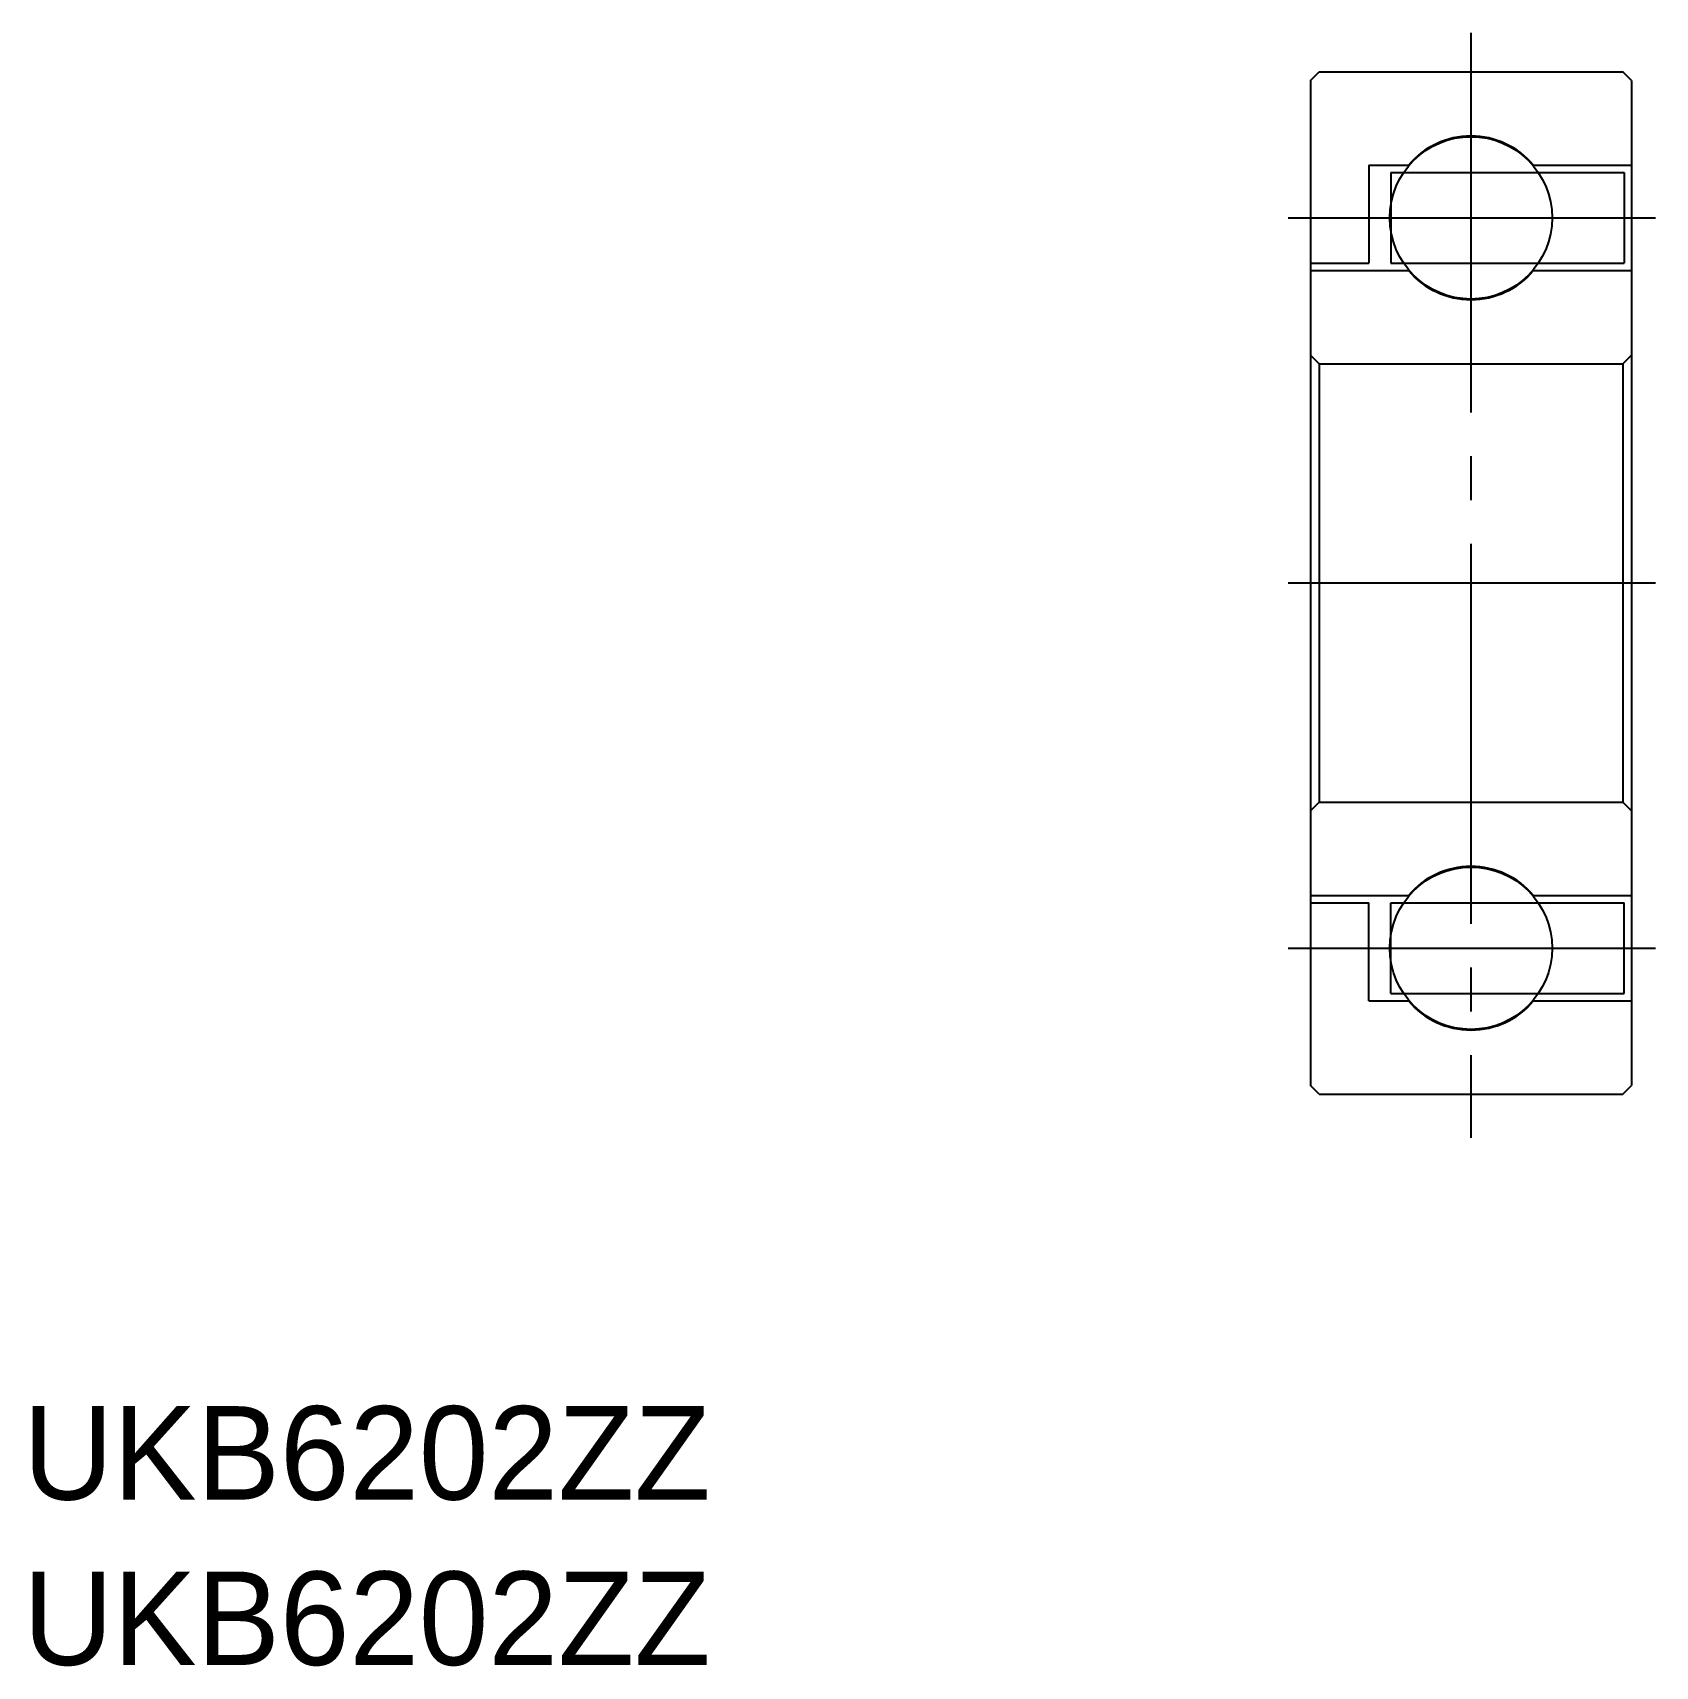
# Model space of a CAD drawing. Extents: x -54.1 to 1.4, y -13.8 to 42.1.
import ezdxf

# ---------------------------------------------------------------- set-up
doc = ezdxf.new("R2010")
doc.units = 0
doc.linetypes.add('CENTER', pattern=[17.5, 13, -1.5, 1.5, -1.5])
doc.layers.get('0').update_dxf_attribs({"linetype": 'CONTINUOUS'})
doc.layers.add('CENTER', color=1, linetype='CENTER')

msp = doc.modelspace()

# ---------------------------------------------------------------- linework, layer by layer
at = {"color": 7, "linetype": 'CONTINUOUS'}
for p, q in [((-10.388, 40.486), (-10.088, 40.786)), ((-10.388, 40.486), (-10.388, 6.086)), ((-10.088, 40.786), (0.312, 40.786)), ((0.612, 40.486), (0.312, 40.786)), ((0.612, 40.486), (0.612, 6.086)), ((-8.388, 37.586), (-7.032, 37.586)), ((-8.388, 37.586), (-8.388, 34.236)), ((-2.743, 37.586), (0.612, 37.586)), ((-7.638, 37.336), (0.362, 37.336)), ((-7.638, 37.336), (-7.638, 34.236)), ((0.362, 37.336), (0.362, 34.236)), ((-10.388, 34.236), (-8.388, 34.236)), ((-7.638, 34.236), (0.362, 34.236)), ((-10.388, 33.986), (-7.032, 33.986)), ((-2.743, 33.986), (0.612, 33.986)), ((-10.388, 31.086), (-10.088, 30.786)), ((-10.088, 30.786), (0.312, 30.786)), ((-10.088, 30.786), (-10.088, 15.786)), ((0.612, 31.086), (0.312, 30.786)), ((0.312, 30.786), (0.312, 15.786)), ((-10.088, 15.786), (-10.388, 15.486)), ((-10.088, 15.786), (0.312, 15.786)), ((0.312, 15.786), (0.612, 15.486)), ((-10.388, 12.586), (-7.032, 12.586)), ((-10.388, 12.336), (-8.388, 12.336)), ((-8.388, 8.986), (-8.388, 12.336)), ((-7.638, 9.236), (-7.638, 12.336)), ((-7.638, 12.336), (0.362, 12.336)), ((-2.743, 12.586), (0.612, 12.586)), ((0.362, 9.236), (0.362, 12.336)), ((-8.388, 8.986), (-7.032, 8.986)), ((-7.638, 9.236), (0.362, 9.236)), ((-2.743, 8.986), (0.612, 8.986)), ((-10.088, 5.786), (-10.388, 6.086)), ((-10.088, 5.786), (0.312, 5.786)), ((0.312, 5.786), (0.612, 6.086))]:
    msp.add_line(p, q, dxfattribs=at)
for centre in [(-4.888, 35.786), (-4.888, 10.786)]:
    msp.add_circle(centre, 2.778, dxfattribs=at)
for centre, start, end in [((-4.888, 35.786), 40.0052, 139.9948), ((-4.888, 35.786), 220.0052, 319.9948), ((-4.888, 10.786), 40.0052, 139.9948), ((-4.888, 10.786), 220.0052, 319.9948)]:
    msp.add_arc(centre, 2.8, start, end, dxfattribs=at)
at = {"layer": 'CENTER', "color": 1, "linetype": 'CENTER'}
for p, q in [((-4.888, 42.124), (-4.888, 4.291)), ((-11.15, 35.786), (1.425, 35.786)), ((1.425, 23.286), (-11.15, 23.286)), ((-11.15, 10.786), (1.425, 10.786))]:
    msp.add_line(p, q, dxfattribs=at)

# ---------------------------------------------------------------- texts
at = {"color": 0, "linetype": 'BYBLOCK'}
for p in [(-54.475, -8.087), (-54.475, -13.748)]:
    msp.add_text('UKB6202ZZ', height=3.2, dxfattribs=at).set_placement(p)

doc.saveas('drawing.dxf')
